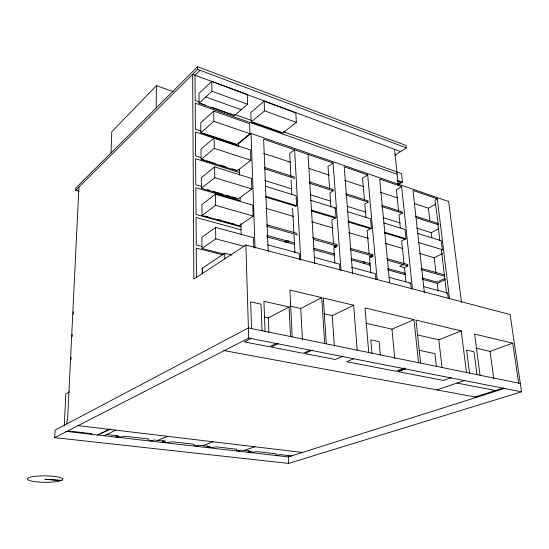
<?xml version="1.0" encoding="UTF-8"?>
<svg xmlns="http://www.w3.org/2000/svg" width="549" height="549" viewBox="0 0 549 549"><rect width="100%" height="100%" fill="white"/><g stroke="black" fill="none" stroke-linecap="round" stroke-linejoin="round"><path stroke-width="0.82" d="M162.586 440.799L162.573 442.467L165.373 441.307L153.85 439.975L151.064 441.142M163.746 440.325L163.732 441.993L167.411 442.419L172.558 441.773L193.962 444.258L194.202 445.507L197.729 445.918M156.149 107.981L156.417 85.658L173.134 91.587M116.23 435.474L116.182 437.134L118.845 435.913L106.588 434.492M111.063 152.862L111.776 131.808L156.417 85.658M66.82 423.931L66.999 420.239L67.582 419.923L78.932 187.037M70.986 359.65L71.102 357.289M72.091 336.88L72.214 334.362M73.189 314.282L73.305 311.818M78.987 191.162L75.673 190.27L75.789 187.984L197.619 66.697L406.095 145.478L406.356 147.873L394.923 155.25M64.247 426.065L65.853 393.976L69.469 391.835M400.633 151.565L192.644 74.335L193.886 279.064L245.877 244.991L510.11 314.556L521.55 391.821L288.596 463.411L54.715 437.635L55.12 430.114L248.395 327.938L520.363 383.483M75.673 190.27L197.64 69.387L197.619 66.697M200.014 70.279L195.012 75.206L195.19 100.494L199.081 101.874M211.749 81.334L199.006 93.44L199.095 103.219L234.348 115.661L247.558 104.248L247.228 94.51L211.749 81.334L211.907 91.251L199.095 103.219M213.698 111.097L200.742 122.756L200.838 132.81L236.516 144.689L249.946 133.709L249.603 123.697L213.698 111.097L213.863 121.302L200.838 132.81M214.137 137.902L201.003 149.156L201.106 159.478L237.23 170.835L250.845 160.26L250.495 149.987L214.137 137.902L214.309 148.381L201.106 159.478M264.158 101.181L250.852 112.47L251.181 121.981L282.68 133.091L296.364 122.413L295.822 112.929L264.158 101.181L264.563 110.829L251.181 121.981M461.544 302.513L448.67 201.545L251.071 133.489L238.623 143.653L238.705 146.363L195.417 131.986L195.595 155.902L200.735 157.529M214.611 166.896L201.284 177.704L201.387 188.314L238.005 199.095L251.826 188.966L251.463 178.404L214.611 166.896L214.789 177.684L201.387 188.314M215.414 194.236L201.881 204.612L201.991 215.517L239.103 225.749L253.144 216.038L252.773 205.189L215.414 194.236L215.599 205.319L201.991 215.517M253.81 247.249L253.48 237.669L215.606 227.444L201.874 237.25L201.984 248.477L224.067 254.063M201.984 248.477L215.791 238.87L243.934 246.24M341.025 270.691L333.078 163.005L328.028 166.484L329.578 188.252M232.014 255.086L224.726 253.24L202.183 268.324L202.238 274.136M295.76 206.211L296.652 205.621L296.11 195.767L265.318 186.228M309.355 181.863L333.01 189.508L333.106 190.853L329.908 192.939L330.917 207.062M377.122 279.558L367.693 174.898L362.546 178.205L364.474 200.248M334.389 208.469L335.302 207.899L336.009 217.521L331.843 220.074L333.545 243.955M284.705 241.848L286.866 240.496M285.597 242.397L288.451 240.62M286.969 242.644L289.138 241.306M345.795 193.646L367.954 200.804L368.07 202.114L364.811 204.098L365.984 217.541M398.004 184.114L400.935 182.337L397.716 181.218M398.08 184.821L402.472 182.158L401.559 173.58L396.749 171.878M412.45 288.863L401.621 186.55L396.399 189.693L398.622 211.262M336.365 244.991L333.73 246.515L336.18 247.201M312.518 237.703L337.024 244.614L337.127 246.027L333.826 247.922L334.917 263.191M347.194 211.585L370.527 218.811L371.371 228.219L367.13 230.642L369.175 253.988M381.651 205.23L402.184 211.866L402.321 213.149L399.013 215.036L400.331 227.787M449.521 298.821L437.299 198.8L434.973 200.111L438.315 224.747L437.978 224.925L439.873 240.551M414.598 203.617L428.385 208.215L435.583 204.201M370.822 272.784L369.511 257.872L372.874 256.067L372.75 254.688L369.395 256.493L371.865 257.186M383.826 222.928L405.032 229.496L405.999 238.691L401.69 240.997L404.037 263.733M264.213 317.048L268.337 317.933L289.076 306.987L290.531 336.537M416.567 228.075L431.26 232.687L438.569 228.837M289.989 306.047L300.742 308.49L321.755 297.62L324.699 343.516M54.715 437.635L248.704 338.067L521.55 391.821M251.037 338.5L244.394 341.897L269.477 346.755L276.243 343.468M68.721 431.679L69.75 431.15L92.04 433.717L90.969 434.232M403.007 264.529L399.603 266.258L404.435 267.603L407.852 265.894L407.708 264.543L386.743 258.634M417.295 233.291L441.259 240.716L442.357 249.685L441.396 250.166L446.543 292.644M419.415 253.391L434.204 257.735L442.597 253.576M323.944 313.747L332.262 315.634L353.666 305.23L357.186 350.152M278.672 343.434L271.144 347.078L303.178 353.281L310.096 350.145M409.705 283.607L410.679 283.14L411.27 288.781M109.484 429.387L97.667 435.007L110.692 428.817M103.953 435.728L115.866 430.148M444.807 278.473L437.059 282.083L422.181 278M422.325 279.311L437.217 283.38L445.39 279.585M312.456 350.111L304.764 353.59L335.261 359.492L343.091 356.157M446.646 293.461L447.627 293.022L448.313 298.67M366.059 323.292L391.972 329.167L413.994 319.621L418.516 362.683M157.68 440.415L167.5 436.325M353.776 358.751L346.659 361.702L395.959 371.248L404.517 368.002M417.226 334.897L438.823 339.79L461.215 330.889L466.444 372.469M196.501 446.371L199.417 445.26L210.246 446.515L207.296 447.613L207.309 445.939M397.991 371.639L405.773 368.695L397.956 371.632L443.51 380.457L451.415 377.705M202.979 445.671L213.245 441.787M207.33 447.613L208.545 447.161L211.42 447.497L216.505 446.879L236.653 449.219L236.646 450.406L239.439 450.729M476.017 348.224L490.031 351.401L512.725 343.173L518.633 383.127M238.129 451.154L241.155 450.098L251.367 451.285L248.313 452.328L248.306 450.647M244.264 450.461L254.887 446.769M436.832 389.9L464.928 380.368M276.991 455.622L280.107 454.613L291.437 455.931M475.015 396.954L503.412 387.965M504.977 388.328L288.3 456.926L65.571 431.315M61.66 480.334L44.853 479.277L60.966 480.622M117.28 436.633L120.574 437.011L125.783 436.331L148.559 438.98L149.074 440.298L152.231 440.669M249.349 451.875L252.094 452.191L257.124 451.601L276.147 453.81L275.921 454.936L278.563 455.245M77.786 425.599L302.43 452.451M223.814 350.543L476.724 397.27M456.988 383.065L495.397 390.504M419.196 350.289L434.959 353.666L436.366 366.101M289.076 306.987L263.925 301.305L265.064 331.342M321.755 297.62L289.886 290.016L292.219 336.887M353.666 305.23L323.334 297.997L326.305 343.846M413.994 319.621L365.023 307.941L368.743 352.513M461.215 330.889L416.005 320.101L420.561 363.102M512.725 343.173L474.604 334.08L480.018 375.241M222.819 254.818L196.261 248.127L196.473 277.211M202.059 246.501L196.24 245.019L196.041 217.486L241.066 229.791M267.672 244.881L299.28 253.336L299.63 259.739M314.117 257.303L339.419 264.076L339.852 269.991M351.586 267.329L375.447 273.711L375.962 279.489M388.966 277.334L410.679 283.14M423.286 286.509L447.627 293.022M266.835 236.832L294.127 244.284M313.98 249.713L334.657 255.36M351.195 259.876L370.218 265.078M387.587 269.82L405.786 274.795M240.984 226.847L196.014 214.474L195.821 187.71L240.242 200.756L240.16 197.901M266.78 235.384L294.882 243.09M313.898 248.306L334.561 253.974M351.092 258.504L370.108 263.719M387.464 268.482L405.649 273.471M205.587 216.066L208.016 216.738M217.733 219.422L221.782 220.54M223.395 220.986L225.824 221.652M227.444 222.098L229.873 222.77M231.493 223.217L233.922 223.889M266.828 226.284L297.894 235.006M313.424 239.371L337.127 246.027M350.214 249.706L372.874 256.067M387.683 260.226L407.852 265.894M421.179 269.634L444.553 276.202M266.773 224.802L296.995 233.325M350.914 248.525L372.75 254.688M421.028 268.296L444.388 274.884M215.599 205.319L253.144 216.038M207.453 189.673L209.903 190.393M213.177 191.361L222.99 194.25M226.257 195.218L230.347 196.418M231.98 196.906L236.07 198.107M265.771 208.256L293.708 216.464M311.784 221.775L332.323 227.808M348.752 232.632L368.475 238.424M385.727 243.495L402.98 248.567M201.462 186.454L195.801 184.78L195.616 158.757L239.439 172.51M265.723 196.261L296.652 205.621M311.194 210.013L336.009 217.521M347.949 221.13L371.371 228.219M384.712 232.254L405.999 238.691M418.4 242.445L442.357 249.685M265.661 197.125L295.89 206.252M311.091 210.837L335.089 218.083M348.032 221.988L370.438 228.748M384.293 232.934L405.052 239.199M214.789 177.684L251.826 188.966M310.59 200.248L335.302 207.899M202.245 159.423L204.667 160.184M206.28 160.692L215.153 163.485M219.998 165.009L225.646 166.786M232.097 168.817L236.132 170.087M264.735 180.443L291.67 188.89M310.446 194.785L330.855 201.188M347.181 206.307L365.957 212.195M383.099 217.576L400.242 222.956M237.923 169.27L239.364 169.723L239.515 175.049M264.543 168.763L294.744 178.494M309.437 183.229L333.106 190.853M345.904 194.977L368.07 202.114M381.775 206.534L402.321 213.149M416.176 217.617L438.315 224.747M264.488 167.363L294.669 177.121M415.25 216.086L438.164 223.491M214.309 148.381L250.845 160.26M202.766 133.043L235.432 143.927M263.719 153.356L290.49 162.271M309.149 168.488L329.427 175.241M344.834 180.381L363.493 186.591M380.526 192.267L397.565 197.942M200.948 131.06L195.396 129.207L195.211 103.191L397.14 174.287M213.863 121.302L249.946 133.709M333.078 163.005L263.63 139.158L268.187 251.325M367.693 174.898L344.175 166.821L352.609 273.532M401.621 186.55L379.702 179.022L389.618 282.639M437.299 198.8L413.006 190.455L424.356 292.617M396.845 180.202L402.472 182.158M234.416 114.377L251.277 120.348M283.401 131.712L396.893 171.878M201.009 103.5L205.045 104.928M211.495 107.206L233.277 114.899M252.965 122.235L281.706 132.378M205.751 96.995L241.217 109.725M211.907 91.251L247.558 104.248M264.563 110.829L296.364 122.413M197.64 69.387L406.356 147.873M490.031 351.401L493.798 378.858M476.999 374.624L474.02 351.751L466.588 350.09L469.512 373.094M428.385 208.215L429.846 220.664M431.26 232.687L431.857 237.786M434.204 257.735L435.975 272.846M437.217 283.38L438.095 290.86M438.823 339.79L442.041 367.748M394.532 149.301L398.258 185.027M404.435 267.603L405.903 281.809M391.972 329.167L394.765 358.627M380.313 355.073L379.133 341.691L370.843 339.913L371.982 353.371M369.422 262.868L369.642 265.4M364.028 261.393L364.248 263.932M332.262 315.634L334.341 346M308.037 154.406L314.797 263.582M300.742 260.096L294.614 149.802L289.68 153.466L290.908 176.558M300.742 308.49L302.444 339.756M291.087 179.983L291.855 194.524M292.583 208.208L293.852 232.158M293.99 234.725L294.943 252.684M288.273 455.217L288.596 463.411M268.337 317.933L268.907 332.344M262.017 330.718L261.049 304.194L250.653 301.868L251.504 328.57M251.071 133.489L255.038 248.162M245.877 244.991L248.704 338.067M240.887 223.484L241.21 234.821M224.726 253.24L224.836 258.785M215.606 227.444L215.791 238.87M202.506 267.987L202.56 273.381M62.133 480.094L60.328 480.842A17.678 3.225 0.5 0 1 30.518 480.773A17.678 3.225 0.5 0 1 42.287 475.859A17.678 3.225 0.5 0 1 62.133 480.094"/></g></svg>
